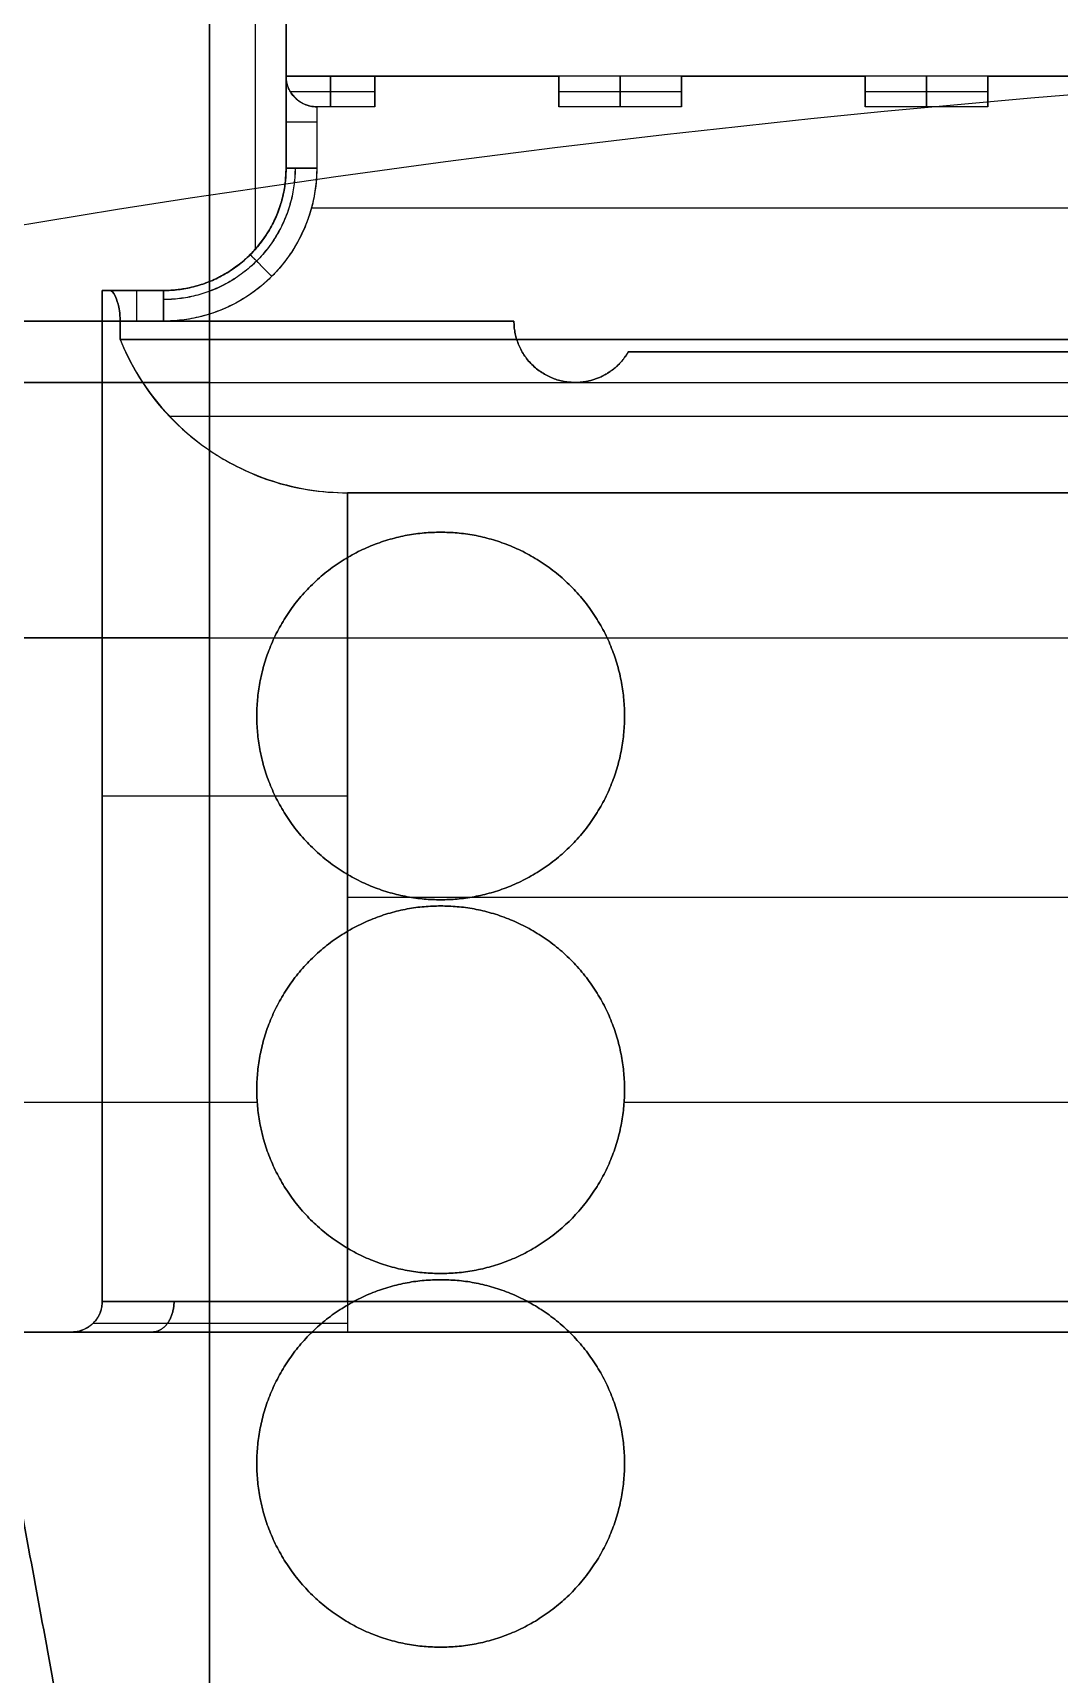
# Model space of a CAD drawing. Header units: millimetres. Extents: x -20 to 20, y -20 to 22.2.
# Drawn here: x -3.264 to -1.669, y 17.477 to 20.028 of the extents above; entities that cross this region are included whole.
import ezdxf

# ---------------------------------------------------------------- set-up
doc = ezdxf.new("R2010")
doc.units = ezdxf.units.MM
doc.layers.add('CHARGING$Wireless Charging 2', color=178, linetype='Continuous', true_color=0x000000)
doc.layers.add('Default', color=178, linetype='Continuous', true_color=0x000000)

msp = doc.modelspace()

# ---------------------------------------------------------------- linework, layer by layer
at = {"layer": 'CHARGING$Wireless Charging 2', "color": 254, "true_color": 0xcad1ee}
for p, q in [((-2.8702, 19.8179, 7.3476), (-2.8702, 20.9131, 7.3476)), ((-2.8702, 19.8179, 7.7047), (-2.8702, 20.9131, 7.7047)), ((-2.9178, 19.692, 7.5262), (-2.9178, 20.8412, 7.5262)), ((-2.8012, 19.9131, 7.1929), (-2.8012, 19.9608, 7.2405)), ((-2.8012, 19.9608, 7.8119), (-2.8012, 19.9131, 7.8595)), ((-2.7321, 19.937, 7.8357), (-2.7321, 19.9608, 7.8357)), ((-2.7321, 19.937, 7.2167), (-2.7321, 19.9608, 7.2167)), ((-2.4465, 19.9608, 7.2167), (-2.7321, 19.9608, 7.2167)), ((-2.7321, 19.9608, 7.8357), (-2.4465, 19.9608, 7.8357)), ((-2.5893, 19.9608, 7.2405), (-2.5893, 19.9608, 7.1929)), ((-2.5893, 19.9608, 7.8595), (-2.5893, 19.9608, 7.8119)), ((-2.4465, 19.9608, 7.8357), (-2.4465, 19.937, 7.8357)), ((-2.4465, 19.9608, 7.2167), (-2.4465, 19.937, 7.2167)), ((-2.3512, 19.9131, 7.1929), (-2.3512, 19.9608, 7.2405)), ((-2.3512, 19.9608, 7.8119), (-2.3512, 19.9131, 7.8595)), ((-2.256, 19.937, 7.8357), (-2.256, 19.9608, 7.8357)), ((-2.256, 19.937, 7.2167), (-2.256, 19.9608, 7.2167)), ((-1.9703, 19.9608, 7.2167), (-2.256, 19.9608, 7.2167)), ((-2.256, 19.9608, 7.8357), (-1.9703, 19.9608, 7.8357)), ((-2.1132, 19.9608, 7.2405), (-2.1132, 19.9608, 7.1929)), ((-2.1132, 19.9608, 7.8595), (-2.1132, 19.9608, 7.8119)), ((-1.9703, 19.9608, 7.8357), (-1.9703, 19.937, 7.8357)), ((-1.9703, 19.9608, 7.2167), (-1.9703, 19.937, 7.2167)), ((-1.8751, 19.9131, 7.1929), (-1.8751, 19.9608, 7.2405)), ((-1.8751, 19.9608, 7.8119), (-1.8751, 19.9131, 7.8595)), ((-1.7799, 19.937, 7.8357), (-1.7799, 19.9608, 7.8357)), ((-1.7799, 19.937, 7.2167), (-1.7799, 19.9608, 7.2167)), ((-1.4942, 19.9608, 7.2167), (-1.7799, 19.9608, 7.2167)), ((-1.7799, 19.9608, 7.8357), (-1.4942, 19.9608, 7.8357)), ((-2.8641, 19.937, 7.2167), (-2.7321, 19.937, 7.2167)), ((-2.864, 19.937, 7.8357), (-2.7321, 19.937, 7.8357)), ((-2.7321, 19.937, 7.8595), (-2.7321, 19.937, 7.8357)), ((-2.7321, 19.937, 7.2167), (-2.7321, 19.937, 7.1929)), ((-2.4465, 19.937, 7.8595), (-2.4465, 19.937, 7.8357)), ((-2.4465, 19.937, 7.2167), (-2.4465, 19.937, 7.1929)), ((-2.4465, 19.937, 7.2167), (-2.256, 19.937, 7.2167)), ((-2.4465, 19.937, 7.8357), (-2.256, 19.937, 7.8357)), ((-2.256, 19.937, 7.8595), (-2.256, 19.937, 7.8357)), ((-2.256, 19.937, 7.2167), (-2.256, 19.937, 7.1929)), ((-1.9703, 19.937, 7.8595), (-1.9703, 19.937, 7.8357)), ((-1.9703, 19.937, 7.2167), (-1.9703, 19.937, 7.1929)), ((-1.9703, 19.937, 7.2167), (-1.7799, 19.937, 7.2167)), ((-1.9703, 19.937, 7.8357), (-1.7799, 19.937, 7.8357)), ((-1.7799, 19.937, 7.8595), (-1.7799, 19.937, 7.8357)), ((-1.7799, 19.937, 7.2167), (-1.7799, 19.937, 7.1929)), ((-2.8308, 19.756, 7.8595), (2.8895, 19.756, 7.8595)), ((-2.8307, 19.756, 7.1929), (2.8892, 19.756, 7.1929)), ((-3.1559, 19.6275, 7.5262), (-3.0606, 19.6275, 7.5262)), ((-3.1559, 19.6275, 7.5262), (-3.1559, 18.0563, 7.5262)), ((-3.1083, 19.6275, 7.8119), (-3.1083, 19.6275, 7.2405)), ((-3.3749, 19.5799, 5.8577), (-2.5162, 19.5799, 5.8577)), ((-2.9455, 19.5799, 5.9292), (-2.9455, 19.5799, 5.7863)), ((-2.3385, 19.5322, 5.8577), (-1.3862, 19.5322, 5.8577)), ((-1.8624, 19.5322, 5.9292), (-1.8624, 19.5322, 5.7863)), ((-2.9892, 19.4846, 6.1196), (0.0294, 19.4846, 6.1196)), ((-2.9892, 19.4846, 8.5573), (3.0479, 19.4846, 8.5573)), ((-3.0521, 19.4323, 7.0739), (3.1102, 19.4323, 7.0739)), ((-3.0515, 19.4323, 7.9785), (3.1102, 19.4323, 7.9785)), ((-2.9892, 19.0876, 5.9292), (3.0479, 19.0876, 5.9292)), ((-2.9892, 19.0876, 8.7478), (3.0479, 19.0876, 8.7478)), ((-3.1559, 18.8419, 7.7166), (-3.1559, 18.8419, 7.3357)), ((-2.775, 18.6848, 6.9548), (2.8337, 18.6848, 6.9548)), ((-2.775, 18.6848, 8.0975), (2.8337, 18.6848, 8.0975)), ((-3.3749, 18.3658, 5.7863), (-2.915, 18.3658, 5.7863)), ((-3.3749, 18.3658, 5.9292), (-2.915, 18.3658, 5.9292)), ((-2.345, 18.3658, 5.7863), (2.4037, 18.3658, 5.7863)), ((-2.345, 18.3658, 5.9292), (2.4037, 18.3658, 5.9292)), ((4.0002, 18.0087, 7.3385), (-3.9415, 18.0087, 7.3385)), ((-3.2035, 18.0087, 7.5262), (3.2622, 18.0087, 7.5262))]:
    msp.add_line(p, q, dxfattribs=at)
for points, degree in [([(-2.9892, 20.9606, 6.1196), (-2.9892, 19.4846, 6.1196), (-2.9892, 18.0087, 6.1196)], 2), ([(-2.9892, 20.9606, 8.5573), (-2.9892, 19.4846, 8.5573), (-2.9892, 18.0087, 8.5573)], 2), ([(-2.9892, 17.2469, 5.9292), (-2.9892, 19.0876, 5.9292), (-2.9892, 20.9283, 5.9292)], 2), ([(-2.9892, 20.9283, 8.7478), (-2.9892, 19.0876, 8.7478), (-2.9892, 17.2469, 8.7478)], 2), ([(-2.9892, 17.2469, 5.9292), (-2.9892, 19.0876, 5.9292), (-2.9892, 20.9283, 5.9292)], 2), ([(-2.8702, 19.9608, 7.2405), (-2.8702, 20.4369, 7.2405), (-2.8702, 20.9131, 7.2405)], 2), ([(-2.8702, 20.9131, 7.8119), (-2.8702, 20.4369, 7.8119), (-2.8702, 19.9608, 7.8119)], 2), ([(-2.8702, 19.8179, 7.4548), (-2.8702, 20.3655, 7.4548), (-2.8702, 20.9131, 7.4548)], 2), ([(-2.8702, 19.8179, 7.5976), (-2.8702, 20.3655, 7.5976), (-2.8702, 20.9131, 7.5976)], 2), ([(-2.9178, 19.692, 7.4548), (-2.9178, 20.2666, 7.4548), (-2.9178, 20.8412, 7.4548)], 2), ([(-2.9178, 19.692, 7.5976), (-2.9178, 20.2666, 7.5976), (-2.9178, 20.8412, 7.5976)], 2), ([(-2.7321, 19.9608, 7.2405), (-2.8012, 19.9608, 7.2405), (-2.8702, 19.9608, 7.2405)], 2), ([(-2.8702, 19.9608, 7.8119), (-2.8012, 19.9608, 7.8119), (-2.7321, 19.9608, 7.8119)], 2), ([(-2.8702, 19.9608, 7.2405), (-2.8702, 19.8893, 7.2405), (-2.8702, 19.8179, 7.2405)], 2), ([(-2.8702, 19.8179, 7.8119), (-2.8702, 19.8893, 7.8119), (-2.8702, 19.9608, 7.8119)], 2), ([(-2.7321, 19.9131, 7.8595), (-2.7321, 19.937, 7.8595), (-2.7321, 19.9608, 7.8595)], 2), ([(-2.7321, 19.9608, 7.8595), (-2.7321, 19.9608, 7.8357), (-2.7321, 19.9608, 7.8119)], 2), ([(-2.4465, 19.9608, 7.8595), (-2.5893, 19.9608, 7.8595), (-2.7321, 19.9608, 7.8595)], 2), ([(-2.4465, 19.9608, 7.2405), (-2.5893, 19.9608, 7.2405), (-2.7321, 19.9608, 7.2405)], 2), ([(-2.7321, 19.9608, 7.2405), (-2.7321, 19.937, 7.2167), (-2.7321, 19.9131, 7.1929)], 2), ([(-2.7321, 19.9608, 7.2405), (-2.7321, 19.9608, 7.2167), (-2.7321, 19.9608, 7.1929)], 2), ([(-2.7321, 19.9608, 7.1929), (-2.7321, 19.937, 7.1929), (-2.7321, 19.9131, 7.1929)], 2), ([(-2.7321, 19.9608, 7.8119), (-2.7321, 19.937, 7.8357), (-2.7321, 19.9131, 7.8595)], 2), ([(-2.7321, 19.9608, 7.1929), (-2.5893, 19.9608, 7.1929), (-2.4465, 19.9608, 7.1929)], 2), ([(-2.4465, 19.9608, 7.8119), (-2.5893, 19.9608, 7.8119), (-2.7321, 19.9608, 7.8119)], 2), ([(-2.4465, 19.9608, 7.8119), (-2.4465, 19.9608, 7.8357), (-2.4465, 19.9608, 7.8595)], 2), ([(-2.4465, 19.9608, 7.8595), (-2.4465, 19.937, 7.8595), (-2.4465, 19.9131, 7.8595)], 2), ([(-2.256, 19.9608, 7.2405), (-2.3512, 19.9608, 7.2405), (-2.4465, 19.9608, 7.2405)], 2), ([(-2.4465, 19.9608, 7.1929), (-2.4465, 19.9608, 7.2167), (-2.4465, 19.9608, 7.2405)], 2), ([(-2.4465, 19.9131, 7.1929), (-2.4465, 19.937, 7.1929), (-2.4465, 19.9608, 7.1929)], 2), ([(-2.4465, 19.9608, 7.2405), (-2.4465, 19.937, 7.2167), (-2.4465, 19.9131, 7.1929)], 2), ([(-2.256, 19.9608, 7.8119), (-2.3512, 19.9608, 7.8119), (-2.4465, 19.9608, 7.8119)], 2), ([(-2.4465, 19.9131, 7.8595), (-2.4465, 19.937, 7.8357), (-2.4465, 19.9608, 7.8119)], 2), ([(-2.256, 19.9131, 7.8595), (-2.256, 19.937, 7.8595), (-2.256, 19.9608, 7.8595)], 2), ([(-2.256, 19.9608, 7.8595), (-2.256, 19.9608, 7.8357), (-2.256, 19.9608, 7.8119)], 2), ([(-1.9703, 19.9608, 7.8595), (-2.1132, 19.9608, 7.8595), (-2.256, 19.9608, 7.8595)], 2), ([(-1.9703, 19.9608, 7.2405), (-2.1132, 19.9608, 7.2405), (-2.256, 19.9608, 7.2405)], 2), ([(-2.256, 19.9608, 7.2405), (-2.256, 19.937, 7.2167), (-2.256, 19.9131, 7.1929)], 2), ([(-2.256, 19.9608, 7.2405), (-2.256, 19.9608, 7.2167), (-2.256, 19.9608, 7.1929)], 2), ([(-2.256, 19.9608, 7.1929), (-2.256, 19.937, 7.1929), (-2.256, 19.9131, 7.1929)], 2), ([(-2.256, 19.9608, 7.8119), (-2.256, 19.937, 7.8357), (-2.256, 19.9131, 7.8595)], 2), ([(-2.256, 19.9608, 7.1929), (-2.1132, 19.9608, 7.1929), (-1.9703, 19.9608, 7.1929)], 2), ([(-1.9703, 19.9608, 7.8119), (-2.1132, 19.9608, 7.8119), (-2.256, 19.9608, 7.8119)], 2), ([(-1.9703, 19.9608, 7.8119), (-1.9703, 19.9608, 7.8357), (-1.9703, 19.9608, 7.8595)], 2), ([(-1.9703, 19.9608, 7.8595), (-1.9703, 19.937, 7.8595), (-1.9703, 19.9131, 7.8595)], 2), ([(-1.7799, 19.9608, 7.2405), (-1.8751, 19.9608, 7.2405), (-1.9703, 19.9608, 7.2405)], 2), ([(-1.9703, 19.9608, 7.1929), (-1.9703, 19.9608, 7.2167), (-1.9703, 19.9608, 7.2405)], 2), ([(-1.9703, 19.9131, 7.1929), (-1.9703, 19.937, 7.1929), (-1.9703, 19.9608, 7.1929)], 2), ([(-1.9703, 19.9608, 7.2405), (-1.9703, 19.937, 7.2167), (-1.9703, 19.9131, 7.1929)], 2), ([(-1.7799, 19.9608, 7.8119), (-1.8751, 19.9608, 7.8119), (-1.9703, 19.9608, 7.8119)], 2), ([(-1.9703, 19.9131, 7.8595), (-1.9703, 19.937, 7.8357), (-1.9703, 19.9608, 7.8119)], 2), ([(-1.7799, 19.9131, 7.8595), (-1.7799, 19.937, 7.8595), (-1.7799, 19.9608, 7.8595)], 2), ([(-1.7799, 19.9608, 7.8595), (-1.7799, 19.9608, 7.8357), (-1.7799, 19.9608, 7.8119)], 2), ([(-1.4942, 19.9608, 7.2405), (-1.6371, 19.9608, 7.2405), (-1.7799, 19.9608, 7.2405)], 2), ([(-1.7799, 19.9608, 7.2405), (-1.7799, 19.937, 7.2167), (-1.7799, 19.9131, 7.1929)], 2), ([(-1.7799, 19.9608, 7.2405), (-1.7799, 19.9608, 7.2167), (-1.7799, 19.9608, 7.1929)], 2), ([(-1.7799, 19.9608, 7.1929), (-1.7799, 19.937, 7.1929), (-1.7799, 19.9131, 7.1929)], 2), ([(-1.7799, 19.9608, 7.8119), (-1.7799, 19.937, 7.8357), (-1.7799, 19.9131, 7.8595)], 2), ([(-1.7799, 19.9608, 7.1929), (-1.6371, 19.9608, 7.1929), (-1.4942, 19.9608, 7.1929)], 2), ([(-1.7799, 19.9608, 7.8595), (-1.6371, 19.9608, 7.8595), (-1.4942, 19.9608, 7.8595)], 2), ([(-1.4942, 19.9608, 7.8119), (-1.6371, 19.9608, 7.8119), (-1.7799, 19.9608, 7.8119)], 2), ([(-2.8702, 19.8179, 7.2405), (-2.8702, 19.8609, 7.2405), (-2.8702, 19.9038, 7.2405)], 2), ([(-2.7321, 19.9131, 7.8595), (-2.7774, 19.9131, 7.8595), (-2.8226, 19.9131, 7.8595)], 2), ([(-2.8226, 19.9131, 7.8595), (-2.8226, 19.8655, 7.8595), (-2.8226, 19.8179, 7.8595)], 2), ([(-2.8226, 19.9131, 7.1929), (-2.8226, 19.8655, 7.1929), (-2.8226, 19.8179, 7.1929)], 2), ([(-2.7321, 19.9131, 7.1929), (-2.7774, 19.9131, 7.1929), (-2.8226, 19.9131, 7.1929)], 2), ([(-2.256, 19.9131, 7.8595), (-2.3512, 19.9131, 7.8595), (-2.4465, 19.9131, 7.8595)], 2), ([(-2.256, 19.9131, 7.1929), (-2.3512, 19.9131, 7.1929), (-2.4465, 19.9131, 7.1929)], 2), ([(-1.7799, 19.9131, 7.8595), (-1.8751, 19.9131, 7.8595), (-1.9703, 19.9131, 7.8595)], 2), ([(-1.7799, 19.9131, 7.1929), (-1.8751, 19.9131, 7.1929), (-1.9703, 19.9131, 7.1929)], 2), ([(-2.8702, 19.8892, 7.8119), (-2.8702, 19.8536, 7.8119), (-2.8702, 19.8179, 7.8119)], 2), ([(-2.9178, 19.692, 7.5976), (-2.8861, 19.7279, 7.5976), (-2.8702, 19.7699, 7.5976), (-2.8702, 19.8179, 7.5976)], 3), ([(-2.8702, 19.8179, 7.2405), (-2.8702, 19.8179, 7.3476), (-2.8702, 19.8179, 7.4548)], 2), ([(-2.8702, 19.8179, 7.5976), (-2.8702, 19.8179, 7.7047), (-2.8702, 19.8179, 7.8119)], 2), ([(-2.8702, 19.8179, 7.7665), (-2.8702, 19.8179, 7.6821), (-2.8702, 19.8179, 7.5976)], 2), ([(-2.8702, 19.8179, 7.4548), (-2.8702, 19.8179, 7.3476), (-2.8702, 19.8179, 7.2405)], 2), ([(-2.9178, 19.692, 7.4548), (-2.9178, 19.692, 7.5262), (-2.9178, 19.692, 7.5976)], 2), ([(-3.1559, 19.6275, 7.3357), (-3.1559, 19.6275, 7.5262), (-3.1559, 19.6275, 7.7166)], 2), ([(-3.1559, 18.0563, 7.7166), (-3.1559, 18.8419, 7.7166), (-3.1559, 19.6275, 7.7166)], 2), ([(-3.1559, 19.6275, 7.3357), (-3.1559, 18.8419, 7.3357), (-3.1559, 18.0563, 7.3357)], 2), ([(-3.1559, 19.6275, 7.3357), (-3.1559, 18.8419, 7.3357), (-3.1559, 18.0563, 7.3357)], 2), ([(-3.1559, 18.5812, 7.7166), (-3.1559, 19.1043, 7.7166), (-3.1559, 19.6275, 7.7166)], 2), ([(-3.0606, 19.6275, 7.8119), (-3.1022, 19.6275, 7.8119), (-3.1438, 19.6275, 7.8119)], 2), ([(-3.1438, 19.6275, 7.2405), (-3.1022, 19.6275, 7.2405), (-3.0606, 19.6275, 7.2405)], 2), ([(-3.1438, 19.6275, 7.2405), (-3.1022, 19.6275, 7.2405), (-3.0606, 19.6275, 7.2405)], 2), ([(-3.0606, 19.6275, 7.8119), (-3.1022, 19.6275, 7.8119), (-3.1438, 19.6275, 7.8119)], 2), ([(-3.0606, 19.6275, 7.8119), (-3.0606, 19.6275, 7.5262), (-3.0606, 19.6275, 7.2405)], 2), ([(-3.0606, 19.6275, 7.8119), (-3.0606, 19.6275, 7.5262), (-3.0606, 19.6275, 7.2405)], 2), ([(-3.3749, 19.5799, 5.7863), (-2.9455, 19.5799, 5.7863), (-2.5162, 19.5799, 5.7863)], 2), ([(-2.5162, 19.5799, 5.9292), (-2.9455, 19.5799, 5.9292), (-3.3749, 19.5799, 5.9292)], 2), ([(-3.0606, 19.5799, 7.8595), (-3.0944, 19.5799, 7.8595), (-3.1281, 19.5799, 7.8595)], 2), ([(-3.1281, 19.5799, 7.8595), (-3.1281, 19.5656, 7.8595), (-3.1281, 19.5513, 7.8595)], 2), ([(-3.0606, 19.5799, 7.1929), (-3.0944, 19.5799, 7.1929), (-3.1281, 19.5799, 7.1929)], 2), ([(-3.1281, 19.5513, 7.1929), (-3.1281, 19.5656, 7.1929), (-3.1281, 19.5799, 7.1929)], 2), ([(-2.5162, 19.5799, 5.7863), (-2.5162, 19.5799, 5.8577), (-2.5162, 19.5799, 5.9292)], 2), ([(-2.5162, 19.5799, 5.7863), (-2.5162, 19.5799, 5.8577), (-2.5162, 19.5799, 5.9292)], 2), ([(-3.1281, 19.5513, 7.8595), (0.0294, 19.5513, 7.8595), (3.1868, 19.5513, 7.8595)], 2), ([(3.1868, 19.5513, 7.1929), (0.0294, 19.5513, 7.1929), (-3.1281, 19.5513, 7.1929)], 2), ([(-2.3385, 19.5322, 5.9292), (-2.3385, 19.5322, 5.8577), (-2.3385, 19.5322, 5.7863)], 2), ([(-2.3385, 19.5322, 5.7863), (-1.8624, 19.5322, 5.7863), (-1.3862, 19.5322, 5.7863)], 2), ([(-1.3862, 19.5322, 5.9292), (-1.8624, 19.5322, 5.9292), (-2.3385, 19.5322, 5.9292)], 2), ([(-2.4209, 19.4846, 5.7863), (-2.4209, 19.4846, 5.8577), (-2.4209, 19.4846, 5.9292)], 2), ([(-2.4209, 19.4846, 5.7863), (-2.4209, 19.4846, 5.8577), (-2.4209, 19.4846, 5.9292)], 2), ([(-2.775, 19.3132, 6.9548), (-2.775, 18.6848, 6.9548), (-2.775, 18.0563, 6.9548)], 2), ([(2.8337, 19.3132, 6.9548), (0.0294, 19.3132, 6.9548), (-2.775, 19.3132, 6.9548)], 2), ([(-2.775, 19.3132, 8.0975), (0.0294, 19.3132, 8.0975), (2.8337, 19.3132, 8.0975)], 2), ([(-2.775, 18.0563, 8.0975), (-2.775, 18.6848, 8.0975), (-2.775, 19.3132, 8.0975)], 2), ([(-2.63, 19.2519, 5.7863), (-2.63, 19.2519, 5.8577), (-2.63, 19.2519, 5.9292)], 2), ([(-2.9157, 18.9662, 5.9292), (-2.9157, 18.9662, 5.8577), (-2.9157, 18.9662, 5.7863)], 2), ([(-2.3443, 18.9662, 5.9292), (-2.3443, 18.9662, 5.8577), (-2.3443, 18.9662, 5.7863)], 2), ([(-2.63, 18.6805, 5.9292), (-2.63, 18.6805, 5.8577), (-2.63, 18.6805, 5.7863)], 2), ([(-2.63, 18.6805, 5.9292), (-2.63, 18.6805, 5.8577), (-2.63, 18.6805, 5.7863)], 2), ([(-2.63, 18.6805, 5.9292), (-2.63, 18.6805, 5.8577), (-2.63, 18.6805, 5.7863)], 2), ([(-2.63, 18.671, 5.7863), (-2.63, 18.671, 5.8577), (-2.63, 18.671, 5.9292)], 2), ([(-2.9157, 18.3853, 5.9292), (-2.9157, 18.3853, 5.8577), (-2.9157, 18.3853, 5.7863)], 2), ([(-2.3443, 18.3853, 5.9292), (-2.3443, 18.3853, 5.8577), (-2.3443, 18.3853, 5.7863)], 2), ([(-2.63, 18.0996, 5.9292), (-2.63, 18.0996, 5.8577), (-2.63, 18.0996, 5.7863)], 2), ([(-2.63, 18.0996, 5.9292), (-2.63, 18.0996, 5.8577), (-2.63, 18.0996, 5.7863)], 2), ([(-2.63, 18.0996, 5.9292), (-2.63, 18.0996, 5.8577), (-2.63, 18.0996, 5.7863)], 2), ([(-2.63, 18.0901, 5.7863), (-2.63, 18.0901, 5.8577), (-2.63, 18.0901, 5.9292)], 2), ([(-2.63, 18.0901, 5.9292), (-2.63, 18.0901, 5.8577), (-2.63, 18.0901, 5.7863)], 2), ([(-3.1559, 18.0563, 7.3357), (-3.1559, 18.0563, 7.5262), (-3.1559, 18.0563, 7.7166)], 2), ([(2.8337, 18.0563, 6.9548), (0.0294, 18.0563, 6.9548), (-2.775, 18.0563, 6.9548)], 2), ([(-2.775, 18.0563, 8.0975), (0.0294, 18.0563, 8.0975), (2.8337, 18.0563, 8.0975)], 2), ([(-3.2035, 18.0087, 7.7166), (-3.2035, 18.0087, 7.5262), (-3.2035, 18.0087, 7.3357)], 2), ([(0.0294, 18.0087, 6.1196), (-1.4799, 18.0087, 6.1196), (-2.9892, 18.0087, 6.1196)], 2), ([(-2.9892, 18.0087, 8.5573), (0.0294, 18.0087, 8.5573), (3.0479, 18.0087, 8.5573)], 2), ([(2.8337, 18.0087, 8.1451), (0.0294, 18.0087, 8.1451), (-2.775, 18.0087, 8.1451)], 2), ([(-2.775, 18.0087, 6.9072), (0.0294, 18.0087, 6.9072), (2.8337, 18.0087, 6.9072)], 2), ([(2.8337, 18.0087, 6.9072), (0.0294, 18.0087, 6.9072), (-2.775, 18.0087, 6.9072)], 2), ([(-2.9157, 17.8045, 5.9292), (-2.9157, 17.8045, 5.8577), (-2.9157, 17.8045, 5.7863)], 2), ([(-2.3443, 17.8045, 5.9292), (-2.3443, 17.8045, 5.8577), (-2.3443, 17.8045, 5.7863)], 2), ([(-2.63, 17.5188, 5.9292), (-2.63, 17.5188, 5.8577), (-2.63, 17.5188, 5.7863)], 2)]:
    msp.add_open_spline(points, degree=degree, dxfattribs=at)
at = {"layer": 'CHARGING$Wireless Charging 2', "color": 254, "true_color": 0xcad1ee, "extrusion": (4.04363e-12, -0.707107, 0.707107)}
msp.add_open_spline([(-2.8702, 19.9608, 7.2405), (-2.8702, 19.9481, 7.2279), (-2.8661, 19.9374, 7.2172), (-2.8538, 19.9245, 7.2043), (-2.8476, 19.9198, 7.1995), (-2.8358, 19.9146, 7.1943), (-2.8295, 19.9132, 7.193), (-2.8226, 19.9131, 7.1929)], degree=3, knots=[-1, -1, -1, -1, -0.5, -0.5, -0.25, -0.25, 0, 0, 0, 0], dxfattribs=at)
at = {"layer": 'CHARGING$Wireless Charging 2', "color": 254, "true_color": 0xcad1ee, "extrusion": (1.20814e-12, 0.707107, 0.707107)}
msp.add_open_spline([(-2.8226, 19.9131, 7.8595), (-2.8367, 19.9133, 7.8593), (-2.8485, 19.9185, 7.8541), (-2.8626, 19.934, 7.8386), (-2.8651, 19.9382, 7.8344), (-2.8692, 19.9489, 7.8238), (-2.8702, 19.9546, 7.818), (-2.8702, 19.9608, 7.8119)], degree=3, knots=[-1, -1, -1, -1, -0.5, -0.5, -0.25, -0.25, 0, 0, 0, 0], dxfattribs=at)
at = {"layer": 'CHARGING$Wireless Charging 2', "color": 254, "true_color": 0xcad1ee, "extrusion": (-4.4771e-13, -1, -6.34256e-12)}
msp.add_rational_spline([(-2.8226, 19.8893, 7.1929), (-2.8702, 19.8893, 7.1929), (-2.8702, 19.8893, 7.2405)], [0.999999999941, 0.707106781216, 1], degree=2, dxfattribs=at)
at = {"layer": 'CHARGING$Wireless Charging 2', "color": 254, "true_color": 0xcad1ee, "extrusion": (-2.98473e-13, -1, 3.35783e-12)}
msp.add_rational_spline([(-2.8226, 19.8893, 7.8595), (-2.8702, 19.8893, 7.8595), (-2.8702, 19.8893, 7.8119)], [0.999999999993, 0.70710678119, 1], degree=2, dxfattribs=at)
at = {"layer": 'CHARGING$Wireless Charging 2', "color": 254, "true_color": 0xcad1ee}
for points, weights, degree in [([(-3.0606, 19.6275, 7.2405), (-2.9491, 19.6275, 7.2405), (-2.8702, 19.7064, 7.2405), (-2.8702, 19.8179, 7.2405)], [0.99999986033, 0.804737900618, 0.804737900588, 0.99999986024], 3), ([(-2.8702, 19.8179, 7.8119), (-2.8702, 19.7064, 7.8119), (-2.9491, 19.6275, 7.8119), (-3.0606, 19.6275, 7.8119)], [1, 0.804737854116, 0.804737854116, 1], 3), ([(-2.8226, 19.8179, 7.8595), (-2.8226, 19.6785, 7.8595), (-2.9212, 19.5799, 7.8595), (-3.0606, 19.5799, 7.8595)], [1, 0.804737854116, 0.804737854116, 1], 3), ([(-2.8561, 19.8179, 7.2067), (-2.8561, 19.6981, 7.2067), (-2.9408, 19.6134, 7.2067), (-3.0606, 19.6134, 7.2067)], [0.853557862771, 0.686890322849, 0.686890322875, 0.853557862847], 3), ([(-2.8563, 19.8179, 7.8455), (-2.8563, 19.6982, 7.8455), (-2.9409, 19.6135, 7.8455), (-3.0606, 19.6135, 7.8455)], [0.853553390593, 0.68688672392, 0.68688672392, 0.853553390593], 3), ([(-2.8702, 19.8179, 7.4548), (-2.8702, 19.7459, 7.4548), (-2.9178, 19.692, 7.4548)], [1.00000000005, 0.864634536833, 0.854391865464], 2), ([(-2.9178, 19.692, 7.5262), (-2.9747, 19.6275, 7.5262), (-3.0606, 19.6275, 7.5262)], [0.854391865464, 0.842472244355, 1.00000000001], 2), ([(-2.5162, 19.5799, 5.7863), (-2.5162, 19.4846, 5.7863), (-2.4209, 19.4846, 5.7863)], [1, 0.707106781187, 1], 2), ([(-2.4209, 19.4846, 5.9292), (-2.5162, 19.4846, 5.9292), (-2.5162, 19.5799, 5.9292)], [1, 0.707106781187, 1], 2), ([(-2.5162, 19.5799, 5.8577), (-2.5162, 19.4846, 5.8577), (-2.4209, 19.4846, 5.8577)], [1, 0.707106781186, 1], 2), ([(-2.4209, 19.4846, 5.9292), (-2.366, 19.4846, 5.9292), (-2.3385, 19.5322, 5.9292)], [1, 0.807007203692, 0.868347502412], 2), ([(-2.3385, 19.5322, 5.7863), (-2.366, 19.4846, 5.7863), (-2.4209, 19.4846, 5.7863)], [1, 0.866025403784, 1], 2), ([(-2.4209, 19.4846, 5.8577), (-2.366, 19.4846, 5.8577), (-2.3385, 19.5322, 5.8577)], [1, 0.807007203691, 0.868347502413], 2), ([(-3.2035, 18.0087, 7.3357), (-3.1559, 18.0087, 7.3357), (-3.1559, 18.0563, 7.3357)], [1, 0.707106781187, 1], 2), ([(-3.1559, 18.0563, 7.7166), (-3.1559, 18.0284, 7.7166), (-3.1756, 18.0087, 7.7166), (-3.2035, 18.0087, 7.7166)], [1, 0.804737854124, 0.804737854124, 1], 3), ([(-3.2035, 18.0087, 7.5262), (-3.1559, 18.0087, 7.5262), (-3.1559, 18.0563, 7.5262)], [1, 0.707106781187, 1], 2)]:
    msp.add_rational_spline(points, weights, degree=degree, dxfattribs=at)
for points, knots in [([(-2.8226, 19.8179, 7.1929), (-2.8226, 19.7873, 7.1929), (-2.8282, 19.7581, 7.1929), (-2.8449, 19.7164, 7.1929), (-2.8531, 19.7002, 7.1929), (-2.8708, 19.6733, 7.1929), (-2.8809, 19.6609, 7.1929), (-2.938, 19.6044, 7.1929), (-2.9953, 19.5799, 7.1929), (-3.0606, 19.5799, 7.1929)], [-1, -1, -1, -1, -0.75, -0.75, -0.625, -0.625, -0.5, -0.5, 0, 0, 0, 0]), ([(-3.1281, 19.5799, 7.1929), (-3.1281, 19.5922, 7.193), (-3.13, 19.6013, 7.1976), (-3.1328, 19.6126, 7.2052), (-3.1343, 19.6162, 7.2092), (-3.1388, 19.6253, 7.2225), (-3.1414, 19.6275, 7.2314), (-3.1438, 19.6275, 7.2405)], [-1, -1, -1, -1, -0.785434, -0.785434, -0.525011, -0.525011, 0, 0, 0, 0]), ([(-3.1438, 19.6275, 7.8119), (-3.1414, 19.6275, 7.821), (-3.1388, 19.6253, 7.8299), (-3.1343, 19.6162, 7.8432), (-3.1328, 19.6126, 7.8472), (-3.13, 19.6013, 7.8548), (-3.1281, 19.5922, 7.8594), (-3.1281, 19.5799, 7.8595)], [-1, -1, -1, -1, -0.474903, -0.474903, -0.214469, -0.214469, 0, 0, 0, 0])]:
    msp.add_open_spline(points, degree=3, knots=knots, dxfattribs=at)
at = {"layer": 'CHARGING$Wireless Charging 2', "color": 254, "true_color": 0xcad1ee, "extrusion": (9.26063e-11, -1, 3.40309e-11)}
msp.add_rational_spline([(-2.8702, 19.8179, 7.2405), (-2.8702, 19.8179, 7.2126), (-2.8505, 19.8179, 7.1929), (-2.8226, 19.8179, 7.1929)], [0.999999860239, 0.80473790062, 0.804737900596, 0.999999860167], degree=3, dxfattribs=at)
at = {"layer": 'CHARGING$Wireless Charging 2', "color": 254, "true_color": 0xcad1ee, "extrusion": (1.78334e-12, -1, 1.6491e-12)}
msp.add_rational_spline([(-2.8226, 19.8179, 7.8595), (-2.8505, 19.8179, 7.8595), (-2.8702, 19.8179, 7.8398), (-2.8702, 19.8179, 7.8119)], [1, 0.804737854124, 0.804737854124, 1], degree=3, dxfattribs=at)
at = {"layer": 'CHARGING$Wireless Charging 2', "color": 254, "true_color": 0xcad1ee, "extrusion": (-0.707107, -0.707107, -4.86389e-12)}
msp.add_rational_spline([(-2.926, 19.6833, 7.2405), (-2.926, 19.6833, 7.2126), (-2.912, 19.6693, 7.1929), (-2.8923, 19.6496, 7.1929)], [0.853553390524, 0.686886723869, 0.686886723869, 0.853553390523], degree=3, dxfattribs=at)
at = {"layer": 'CHARGING$Wireless Charging 2', "color": 254, "true_color": 0xcad1ee, "extrusion": (0.707107, 0.707107, 6.05108e-12)}
msp.add_rational_spline([(-2.8923, 19.6496, 7.8595), (-2.912, 19.6693, 7.8595), (-2.926, 19.6833, 7.8398), (-2.926, 19.6833, 7.8119)], [0.853553390587, 0.686886723922, 0.686886723922, 0.853553390587], degree=3, dxfattribs=at)
at = {"layer": 'CHARGING$Wireless Charging 2', "color": 254, "true_color": 0xcad1ee, "extrusion": (3.07713e-12, -1, 3.52481e-12)}
msp.add_rational_spline([(-3.1438, 19.6275, 7.2405), (-3.1559, 19.6275, 7.2874), (-3.1559, 19.6275, 7.3357)], [1, 0.992029728881, 1], degree=2, dxfattribs=at)
at = {"layer": 'CHARGING$Wireless Charging 2', "color": 254, "true_color": 0xcad1ee, "extrusion": (9.32729e-15, -1, 7.34338e-14)}
msp.add_rational_spline([(-3.1559, 19.6275, 7.7166), (-3.1559, 19.6275, 7.765), (-3.1438, 19.6275, 7.8119)], [1, 0.950017750017, 0.917094449527], degree=2, dxfattribs=at)
at = {"layer": 'CHARGING$Wireless Charging 2', "color": 254, "true_color": 0xcad1ee, "extrusion": (-1, -8.39456e-14, 9.32728e-14)}
msp.add_rational_spline([(-3.1022, 19.5799, 7.1929), (-3.1022, 19.6275, 7.1929), (-3.1022, 19.6275, 7.2405), (-3.1022, 19.6275, 7.2405), (-3.1022, 19.6275, 7.2405)], [0.999999999994, 0.70710678119, 1, 0.999999750861, 0.999999501722], degree=2, knots=[0.15707963, 0.15707963, 0.15707963, 0.23561945, 0.23561945, 0.23561952, 0.23561952, 0.23561952], dxfattribs=at)
at = {"layer": 'CHARGING$Wireless Charging 2', "color": 254, "true_color": 0xcad1ee, "extrusion": (-1, -2.4251e-13, -2.61164e-13)}
msp.add_rational_spline([(-3.1022, 19.5799, 7.8595), (-3.1022, 19.6275, 7.8595), (-3.1022, 19.6275, 7.8119), (-3.1022, 19.6275, 7.8119), (-3.1022, 19.6275, 7.8119)], [0.999999999983, 0.707106781195, 1, 0.999999750861, 0.999999501723], degree=2, knots=[0.15707963, 0.15707963, 0.15707963, 0.23561945, 0.23561945, 0.23561952, 0.23561952, 0.23561952], dxfattribs=at)
at = {"layer": 'CHARGING$Wireless Charging 2', "color": 254, "true_color": 0xcad1ee, "extrusion": (-1, 2.91549e-11, 5.28633e-12)}
msp.add_rational_spline([(-3.0606, 19.6275, 7.8119), (-3.0606, 19.6275, 7.8398), (-3.0606, 19.6078, 7.8595), (-3.0606, 19.5799, 7.8595)], [1, 0.804737854124, 0.804737854124, 1], degree=3, dxfattribs=at)
at = {"layer": 'CHARGING$Wireless Charging 2', "color": 254, "true_color": 0xcad1ee, "extrusion": (-1, -1.88598e-11, -1.92702e-11)}
msp.add_rational_spline([(-3.0606, 19.5799, 7.1929), (-3.0606, 19.6275, 7.1929), (-3.0606, 19.6275, 7.2405)], [0.999999999983, 0.707106781195, 1], degree=2, dxfattribs=at)
at = {"layer": 'CHARGING$Wireless Charging 2', "color": 254, "true_color": 0xcad1ee, "extrusion": (-2.39159e-13, 0.707107, -0.707107)}
msp.add_open_spline([(-3.1281, 19.5513, 7.1929), (-3.1008, 19.4838, 7.1255), (-3.0581, 19.429, 7.0706), (-2.9927, 19.3815, 7.0231), (-2.983, 19.3749, 7.0165), (-2.9656, 19.3642, 7.0058), (-2.9393, 19.3493, 6.9909), (-2.8753, 19.3224, 6.964), (-2.8162, 19.3132, 6.9548), (-2.775, 19.3132, 6.9548)], degree=3, knots=[-1, -1, -1, -1, -0.5, -0.5, -0.4375, -0.4375, -0.375, -0.25, 0, 0, 0, 0], dxfattribs=at)
at = {"layer": 'CHARGING$Wireless Charging 2', "color": 254, "true_color": 0xcad1ee, "extrusion": (-2.28206e-13, -0.707107, -0.707107)}
msp.add_open_spline([(-3.1281, 19.5513, 7.8595), (-3.0985, 19.4782, 7.9326), (-3.0499, 19.4234, 7.9874), (-2.9969, 19.3845, 8.0262), (-2.9916, 19.3808, 8.03), (-2.983, 19.375, 8.0358), (-2.9699, 19.3667, 8.0441), (-2.9565, 19.3592, 8.0516), (-2.9292, 19.3453, 8.0654), (-2.9104, 19.3377, 8.0731), (-2.8531, 19.3193, 8.0915), (-2.8137, 19.3132, 8.0975), (-2.775, 19.3132, 8.0975)], degree=3, knots=[-1, -1, -1, -1, -0.5, -0.5, -0.46875, -0.46875, -0.4375, -0.375, -0.375, -0.25, -0.25, 0, 0, 0, 0], dxfattribs=at)
at = {"layer": 'CHARGING$Wireless Charging 2', "color": 254, "true_color": 0xcad1ee, "extrusion": (1.49237e-14, -1, 1.79084e-13)}
msp.add_rational_spline([(-2.9892, 19.4846, 6.1196), (-3.9415, 19.4846, 6.1196), (-3.9415, 19.4846, 7.0718)], [1, 0.707106781187, 1], degree=2, dxfattribs=at)
at = {"layer": 'CHARGING$Wireless Charging 2', "color": 254, "true_color": 0xcad1ee, "extrusion": (1.11928e-14, -1, 1.45506e-13)}
msp.add_rational_spline([(-3.9415, 19.4846, 7.6051), (-3.9415, 19.4846, 8.5573), (-2.9892, 19.4846, 8.5573)], [1, 0.707106781187, 1], degree=2, dxfattribs=at)
at = {"layer": 'CHARGING$Wireless Charging 2', "color": 254, "true_color": 0xcad1ee}
for points, knots in [([(-2.63, 18.6805, 5.7863), (-2.9157, 18.6805, 5.7863), (-2.9157, 18.9662, 5.7863), (-2.9157, 19.2519, 5.7863), (-2.63, 19.2519, 5.7863)], [0, 0, 0, 0.4712389, 0.4712389, 0.9424778, 0.9424778, 0.9424778]), ([(-2.63, 19.2519, 5.9292), (-2.9157, 19.2519, 5.9292), (-2.9157, 18.9662, 5.9292), (-2.9157, 18.6805, 5.9292), (-2.63, 18.6805, 5.9292)], [0, 0, 0, 0.4712389, 0.4712389, 0.9424778, 0.9424778, 0.9424778]), ([(-2.63, 18.6805, 5.8577), (-2.9157, 18.6805, 5.8577), (-2.9157, 18.9662, 5.8577), (-2.9157, 19.2519, 5.8577), (-2.63, 19.2519, 5.8577)], [1.570796, 1.570796, 1.570796, 3.141593, 3.141593, 4.712389, 4.712389, 4.712389]), ([(-2.63, 18.6805, 5.9292), (-2.3443, 18.6805, 5.9292), (-2.3443, 18.9662, 5.9292), (-2.3443, 19.2519, 5.9292), (-2.63, 19.2519, 5.9292)], [0, 0, 0, 0.4712389, 0.4712389, 0.9424778, 0.9424778, 0.9424778]), ([(-2.63, 19.2519, 5.7863), (-2.3443, 19.2519, 5.7863), (-2.3443, 18.9662, 5.7863), (-2.3443, 18.6805, 5.7863), (-2.63, 18.6805, 5.7863)], [0, 0, 0, 0.4712389, 0.4712389, 0.9424778, 0.9424778, 0.9424778]), ([(-2.63, 19.2519, 5.8577), (-2.3443, 19.2519, 5.8577), (-2.3443, 18.9662, 5.8577), (-2.3443, 18.6805, 5.8577), (-2.63, 18.6805, 5.8577)], [1.570796, 1.570796, 1.570796, 3.141593, 3.141593, 4.712389, 4.712389, 4.712389]), ([(-2.63, 18.0996, 5.7863), (-2.9157, 18.0996, 5.7863), (-2.9157, 18.3853, 5.7863), (-2.9157, 18.671, 5.7863), (-2.63, 18.671, 5.7863)], [0, 0, 0, 0.4712389, 0.4712389, 0.9424778, 0.9424778, 0.9424778]), ([(-2.63, 18.671, 5.9292), (-2.9157, 18.671, 5.9292), (-2.9157, 18.3853, 5.9292), (-2.9157, 18.0996, 5.9292), (-2.63, 18.0996, 5.9292)], [0, 0, 0, 0.4712389, 0.4712389, 0.9424778, 0.9424778, 0.9424778]), ([(-2.63, 18.0996, 5.8577), (-2.9157, 18.0996, 5.8577), (-2.9157, 18.3853, 5.8577), (-2.9157, 18.671, 5.8577), (-2.63, 18.671, 5.8577)], [1.570796, 1.570796, 1.570796, 3.141593, 3.141593, 4.712389, 4.712389, 4.712389]), ([(-2.63, 18.671, 5.7863), (-2.3443, 18.671, 5.7863), (-2.3443, 18.3853, 5.7863), (-2.3443, 18.0996, 5.7863), (-2.63, 18.0996, 5.7863)], [0, 0, 0, 0.4712389, 0.4712389, 0.9424778, 0.9424778, 0.9424778]), ([(-2.63, 18.0996, 5.9292), (-2.3443, 18.0996, 5.9292), (-2.3443, 18.3853, 5.9292), (-2.3443, 18.671, 5.9292), (-2.63, 18.671, 5.9292)], [0, 0, 0, 0.4712389, 0.4712389, 0.9424778, 0.9424778, 0.9424778]), ([(-2.63, 18.671, 5.8577), (-2.3443, 18.671, 5.8577), (-2.3443, 18.3853, 5.8577), (-2.3443, 18.0996, 5.8577), (-2.63, 18.0996, 5.8577)], [1.570796, 1.570796, 1.570796, 3.141593, 3.141593, 4.712389, 4.712389, 4.712389]), ([(-2.63, 17.5188, 5.7863), (-2.9157, 17.5188, 5.7863), (-2.9157, 17.8045, 5.7863), (-2.9157, 18.0901, 5.7863), (-2.63, 18.0901, 5.7863)], [0, 0, 0, 0.4712389, 0.4712389, 0.9424778, 0.9424778, 0.9424778]), ([(-2.63, 18.0901, 5.9292), (-2.9157, 18.0901, 5.9292), (-2.9157, 17.8045, 5.9292), (-2.9157, 17.5188, 5.9292), (-2.63, 17.5188, 5.9292)], [0, 0, 0, 0.4712389, 0.4712389, 0.9424778, 0.9424778, 0.9424778]), ([(-2.63, 17.5188, 5.8577), (-2.9157, 17.5188, 5.8577), (-2.9157, 17.8045, 5.8577), (-2.9157, 18.0901, 5.8577), (-2.63, 18.0901, 5.8577)], [1.570796, 1.570796, 1.570796, 3.141593, 3.141593, 4.712389, 4.712389, 4.712389]), ([(-2.63, 18.0901, 5.7863), (-2.3443, 18.0901, 5.7863), (-2.3443, 17.8045, 5.7863), (-2.3443, 17.5188, 5.7863), (-2.63, 17.5188, 5.7863)], [0, 0, 0, 0.4712389, 0.4712389, 0.9424778, 0.9424778, 0.9424778]), ([(-2.63, 17.5188, 5.9292), (-2.3443, 17.5188, 5.9292), (-2.3443, 17.8045, 5.9292), (-2.3443, 18.0901, 5.9292), (-2.63, 18.0901, 5.9292)], [0, 0, 0, 0.4712389, 0.4712389, 0.9424778, 0.9424778, 0.9424778]), ([(-2.63, 18.0901, 5.8577), (-2.3443, 18.0901, 5.8577), (-2.3443, 17.8045, 5.8577), (-2.3443, 17.5188, 5.8577), (-2.63, 17.5188, 5.8577)], [1.570796, 1.570796, 1.570796, 3.141593, 3.141593, 4.712389, 4.712389, 4.712389])]:
    msp.add_rational_spline(points, [1, 0.707106781187, 1, 0.707106781187, 1], degree=2, knots=knots, dxfattribs=at)
at = {"layer": 'CHARGING$Wireless Charging 2', "color": 254, "true_color": 0xcad1ee, "extrusion": (9.32728e-15, -1, 7.46182e-14)}
msp.add_rational_spline([(-4.1319, 19.0876, 7.6051), (-4.1319, 19.0876, 8.7478), (-2.9892, 19.0876, 8.7478)], [1, 0.707106781187, 1], degree=2, dxfattribs=at)
at = {"layer": 'CHARGING$Wireless Charging 2', "color": 254, "true_color": 0xcad1ee, "extrusion": (9.32728e-15, 1, -1.11927e-13)}
msp.add_rational_spline([(-2.9892, 19.0876, 5.9292), (-4.1319, 19.0876, 5.9292), (-4.1319, 19.0876, 7.0718)], [1, 0.707106781187, 1], degree=2, dxfattribs=at)
at = {"layer": 'CHARGING$Wireless Charging 2', "color": 254, "true_color": 0xcad1ee, "extrusion": (1.86546e-14, -1, 3.26455e-13)}
msp.add_rational_spline([(-3.1559, 18.8419, 7.3357), (-3.1559, 18.8419, 6.9548), (-2.775, 18.8419, 6.9548)], [1, 0.707106781187, 1], degree=2, dxfattribs=at)
at = {"layer": 'CHARGING$Wireless Charging 2', "color": 254, "true_color": 0xcad1ee, "extrusion": (3.73092e-14, -1, 4.4771e-13)}
msp.add_rational_spline([(-3.1559, 18.8419, 7.7166), (-3.1559, 18.8419, 8.0975), (-2.775, 18.8419, 8.0975)], [1, 0.707106781187, 1], degree=2, dxfattribs=at)
at = {"layer": 'CHARGING$Wireless Charging 2', "color": 254, "true_color": 0xcad1ee, "extrusion": (-1.30582e-13, -1, 5.59638e-14)}
msp.add_rational_spline([(-2.775, 18.0563, 6.9548), (-3.1559, 18.0563, 6.9548), (-3.1559, 18.0563, 7.3357)], [1, 0.707106781187, 1], degree=2, dxfattribs=at)
at = {"layer": 'CHARGING$Wireless Charging 2', "color": 254, "true_color": 0xcad1ee, "extrusion": (8.23453e-14, 1, -6.36907e-14)}
msp.add_rational_spline([(-3.1559, 18.0563, 7.7166), (-3.1559, 18.0563, 7.9398), (-2.9981, 18.0563, 8.0975), (-2.775, 18.0563, 8.0975)], [1, 0.804737854124, 0.804737854124, 1], degree=3, dxfattribs=at)
at = {"layer": 'CHARGING$Wireless Charging 2', "color": 254, "true_color": 0xcad1ee, "extrusion": (0.707107, 1.01406e-13, -0.707107)}
msp.add_rational_spline([(-3.0443, 18.0563, 7.0664), (-3.0443, 18.0284, 7.0664), (-3.0583, 18.0087, 7.0525), (-3.078, 18.0087, 7.0327)], [0.853553390593, 0.686886723927, 0.686886723927, 0.853553390593], degree=3, dxfattribs=at)
at = {"layer": 'CHARGING$Wireless Charging 2', "color": 254, "true_color": 0xcad1ee, "extrusion": (-0.707107, -1.21361e-12, -0.707107)}
msp.add_rational_spline([(-3.078, 18.0087, 8.0196), (-3.0583, 18.0087, 7.9999), (-3.0443, 18.0284, 7.986), (-3.0443, 18.0563, 7.986)], [0.853553390593, 0.686886723927, 0.686886723927, 0.853553390593], degree=3, dxfattribs=at)
at = {"layer": 'CHARGING$Wireless Charging 2', "color": 254, "true_color": 0xcad1ee, "extrusion": (-1, 4.77681e-13, -4.77681e-13)}
msp.add_rational_spline([(-2.775, 18.0563, 6.9548), (-2.775, 18.0284, 6.9548), (-2.775, 18.0087, 6.9351), (-2.775, 18.0087, 6.9072)], [1, 0.804737854124, 0.804737854124, 1], degree=3, dxfattribs=at)
at = {"layer": 'CHARGING$Wireless Charging 2', "color": 254, "true_color": 0xcad1ee, "extrusion": (1, -1.86546e-13, -2.14528e-13)}
msp.add_rational_spline([(-2.775, 18.0563, 8.0975), (-2.775, 18.0087, 8.0975), (-2.775, 18.0087, 8.1451)], [1, 0.707106781187, 1], degree=2, dxfattribs=at)
at = {"layer": 'CHARGING$Wireless Charging 2', "color": 254, "true_color": 0xcad1ee, "extrusion": (1.3606e-13, 1, 4.6081e-14)}
msp.add_rational_spline([(-3.1698, 18.0226, 7.3357), (-3.1698, 18.0226, 7.1045), (-3.0063, 18.0226, 6.9409), (-2.775, 18.0226, 6.9409)], [0.853553390593, 0.686886723927, 0.686886723927, 0.853553390593], degree=3, dxfattribs=at)
at = {"layer": 'CHARGING$Wireless Charging 2', "color": 254, "true_color": 0xcad1ee, "extrusion": (-4.6081e-14, 1, -3.48998e-14)}
msp.add_rational_spline([(-3.1698, 18.0226, 7.7166), (-3.1698, 18.0226, 7.9479), (-3.0063, 18.0226, 8.1115), (-2.775, 18.0226, 8.1115)], [0.853553390593, 0.686886723927, 0.686886723927, 0.853553390593], degree=3, dxfattribs=at)
at = {"layer": 'CHARGING$Wireless Charging 2', "color": 254, "true_color": 0xcad1ee, "extrusion": (1.11928e-14, 1, 4.10401e-14)}
msp.add_rational_spline([(-3.9415, 18.0087, 7.6051), (-3.9415, 18.0087, 8.5573), (-2.9892, 18.0087, 8.5573)], [1, 0.707106781187, 1], degree=2, dxfattribs=at)
at = {"layer": 'CHARGING$Wireless Charging 2', "color": 254, "true_color": 0xcad1ee, "extrusion": (-3.73092e-15, 1, -1.11928e-14)}
msp.add_rational_spline([(-2.9892, 18.0087, 6.1196), (-3.9415, 18.0087, 6.1196), (-3.9415, 18.0087, 7.0718)], [1, 0.707106781187, 1], degree=2, dxfattribs=at)
at = {"layer": 'CHARGING$Wireless Charging 2', "color": 254, "true_color": 0xcad1ee, "extrusion": (-7.31958e-14, -1, -5.6614e-14)}
msp.add_rational_spline([(-3.2035, 18.0087, 7.3357), (-3.2035, 18.0087, 7.0847), (-3.026, 18.0087, 6.9072), (-2.775, 18.0087, 6.9072)], [1, 0.804737854124, 0.804737854124, 1], degree=3, dxfattribs=at)
at = {"layer": 'CHARGING$Wireless Charging 2', "color": 254, "true_color": 0xcad1ee, "extrusion": (-7.04074e-28, -1, 1.65819e-14)}
msp.add_rational_spline([(-2.775, 18.0087, 8.1451), (-3.026, 18.0087, 8.1451), (-3.2035, 18.0087, 7.9677), (-3.2035, 18.0087, 7.7166)], [1, 0.804737854124, 0.804737854124, 1], degree=3, dxfattribs=at)
at = {"layer": 'Default', "color": 86, "true_color": 0x118002}
for points in [[(0, 20, 8.7345), (1.2198, 20.0001, 8.7345), (3.7328, 19.7694, 8.7345), (7.4603, 18.6978, 8.7345), (11.0446, 16.8409, 8.7345), (14.2428, 14.243, 8.7345), (16.841, 11.0445, 8.7345), (18.6977, 7.4605, 8.7345), (19.7695, 3.7328, 8.7345), (20.1119, 0, 8.7345), (19.7695, -3.7328, 8.7345), (18.6978, -7.4603, 8.7345), (16.8409, -11.0446, 8.7345), (14.243, -14.2428, 8.7345), (11.0445, -16.841, 8.7345), (7.4605, -18.6977, 8.7345), (3.7328, -19.7695, 8.7345), (0, -20.1119, 8.7345), (-3.7328, -19.7695, 8.7345), (-7.4603, -18.6978, 8.7345), (-11.0446, -16.8409, 8.7345), (-14.2428, -14.243, 8.7345), (-16.841, -11.0445, 8.7345), (-18.6977, -7.4605, 8.7345), (-19.7695, -3.7328, 8.7345), (-20.1119, 0, 8.7345), (-19.7695, 3.7328, 8.7345), (-18.6978, 7.4603, 8.7345), (-16.8409, 11.0446, 8.7345), (-14.243, 14.2428, 8.7345), (-11.0445, 16.841, 8.7345), (-7.4604, 18.6977, 8.7345), (-3.7329, 19.7694, 8.7345), (-1.2197, 20.0001, 8.7345), (0, 20, 8.7345)], [(0, 20, 9.7345), (1.2198, 20.0001, 9.7345), (3.7328, 19.7694, 9.7345), (7.4603, 18.6978, 9.7345), (11.0446, 16.8409, 9.7345), (14.2428, 14.243, 9.7345), (16.841, 11.0445, 9.7345), (18.6977, 7.4605, 9.7345), (19.7695, 3.7328, 9.7345), (20.1119, 0, 9.7345), (19.7695, -3.7328, 9.7345), (18.6978, -7.4603, 9.7345), (16.8409, -11.0446, 9.7345), (14.243, -14.2428, 9.7345), (11.0445, -16.841, 9.7345), (7.4605, -18.6977, 9.7345), (3.7328, -19.7695, 9.7345), (0, -20.1119, 9.7345), (-3.7328, -19.7695, 9.7345), (-7.4603, -18.6978, 9.7345), (-11.0446, -16.8409, 9.7345), (-14.2428, -14.243, 9.7345), (-16.841, -11.0445, 9.7345), (-18.6977, -7.4605, 9.7345), (-19.7695, -3.7328, 9.7345), (-20.1119, 0, 9.7345), (-19.7695, 3.7328, 9.7345), (-18.6978, 7.4603, 9.7345), (-16.8409, 11.0446, 9.7345), (-14.243, 14.2428, 9.7345), (-11.0445, 16.841, 9.7345), (-7.4604, 18.6977, 9.7345), (-3.7329, 19.7694, 9.7345), (-1.2197, 20.0001, 9.7345), (0, 20, 9.7345)], [(0, 20, 9.2345), (1.2198, 20.0001, 9.2345), (3.7328, 19.7694, 9.2345), (7.4603, 18.6978, 9.2345), (11.0446, 16.8409, 9.2345), (14.2428, 14.243, 9.2345), (16.841, 11.0445, 9.2345), (18.6977, 7.4605, 9.2345), (19.7695, 3.7328, 9.2345), (20.1119, 0, 9.2345), (19.7695, -3.7328, 9.2345), (18.6978, -7.4603, 9.2345), (16.8409, -11.0446, 9.2345), (14.243, -14.2428, 9.2345), (11.0445, -16.841, 9.2345), (7.4605, -18.6977, 9.2345), (3.7328, -19.7695, 9.2345), (0, -20.1119, 9.2345), (-3.7328, -19.7695, 9.2345), (-7.4603, -18.6978, 9.2345), (-11.0446, -16.8409, 9.2345), (-14.2428, -14.243, 9.2345), (-16.841, -11.0445, 9.2345), (-18.6977, -7.4605, 9.2345), (-19.7695, -3.7328, 9.2345), (-20.1119, 0, 9.2345), (-19.7695, 3.7328, 9.2345), (-18.6978, 7.4603, 9.2345), (-16.8409, 11.0446, 9.2345), (-14.243, 14.2428, 9.2345), (-11.0445, 16.841, 9.2345), (-7.4604, 18.6977, 9.2345), (-3.7329, 19.7694, 9.2345), (-1.2197, 20.0001, 9.2345), (0, 20, 9.2345)]]:
    msp.add_open_spline(points, degree=3, knots=[0, 0, 0, 0, 2.996669, 6.173385, 9.482612, 12.862313, 16.242013, 19.55124, 22.727957, 25.724626, 28.721294, 31.898011, 35.207238, 38.586938, 41.966639, 45.275866, 48.452582, 51.449251, 54.44592, 57.622636, 60.931863, 64.311564, 67.691265, 71.000491, 74.177208, 77.173877, 80.170545, 83.347262, 86.656489, 90.036189, 93.41589, 96.725117, 99.901833, 102.898502, 102.898502, 102.898502, 102.898502], dxfattribs=at)
for points in [[(-2.5474, 13.7663, 8.7345), (-3.0933, 16.7162, 8.7345), (-3.6392, 19.6661, 8.7345)], [(-3.6392, 19.6661, 9.7345), (-3.0933, 16.7162, 9.7345), (-2.5474, 13.7663, 9.7345)]]:
    msp.add_open_spline(points, degree=2, dxfattribs=at)

doc.saveas('drawing.dxf')
